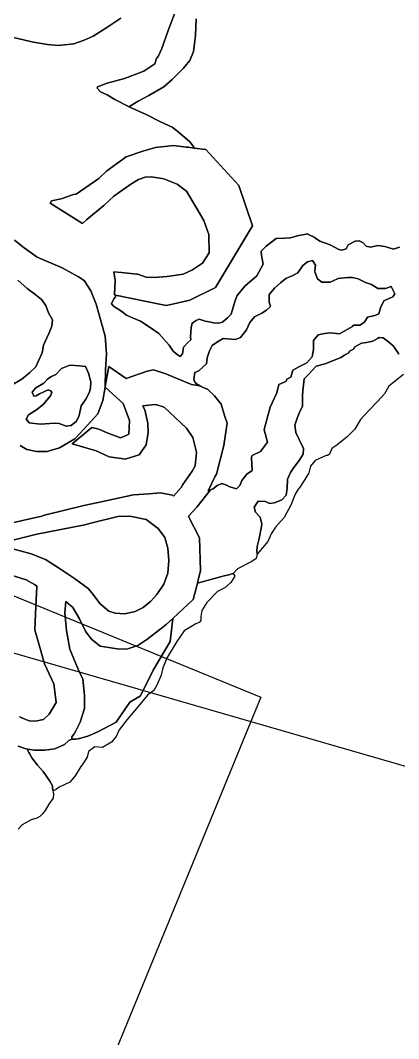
# Model space of a CAD drawing. Header units: inches. Extents: x 288635 to 1232953, y 676945 to 1655780.
# Drawn here: x 565673 to 579794, y 1421025 to 1459089 of the extents above; entities that cross this region are included whole.
import ezdxf

# ---------------------------------------------------------------- set-up
doc = ezdxf.new("R2010")
doc.units = ezdxf.units.IN
doc.header["$MEASUREMENT"] = 0
doc.layers.add('Images', color=7, linetype='Continuous')
picture_1 = doc.add_image_def('image3.jpg', size_in_pixel=(2620, 3729))
picture_2 = doc.add_image_def('image4.jpg', size_in_pixel=(1536, 2752))

msp = doc.modelspace()

# ---------------------------------------------------------------- linework, layer by layer
at = {"color": 1}
for points in [[(569429.1212, 1459170.5713), (568904.1869, 1458819.204), (568387.7192, 1458493.2367), (568057.5185, 1458353.5364), (567672.2844, 1458213.8361), (567100.7833, 1458154.5693), (566681.6824, 1458188.4361), (566156.748, 1458273.1029), (565469.1651, 1458437.0679), (564869.2766, 1458636.7671), (564363.7309, 1458882.2863), (563948.1878, 1459084.0956), (563630.9072, 1459251.9159)], [(563630.9072, 1459251.9159), (563948.1878, 1459084.0956), (564363.7309, 1458882.2863), (564869.2766, 1458636.7671), (565469.1651, 1458437.0679), (566156.748, 1458273.1029), (566681.6824, 1458188.4361), (567100.7833, 1458154.5693), (567672.2844, 1458213.8361), (568057.5185, 1458353.5364), (568387.7192, 1458493.2367), (568904.1869, 1458819.204), (569429.1212, 1459170.5713)], [(571423.111, 1459336.4796), (571195.6947, 1458715.6948), (570951.3376, 1458037.2544), (570826.2481, 1457769.2054), (570759.7507, 1457669.4593), (570689.7034, 1457458.1882), (570282.9057, 1457190.297), (569561.9147, 1456919.0986), (568913.6842, 1456747.1191), (568556.496, 1456608.2125), (568545.4512, 1456552.9886), (568659.0223, 1456419.9483), (568907.0696, 1456300.8855), (569204.7265, 1456135.5206), (569709.6944, 1455870.13), (569720.1219, 1455862.6818), (569754.6835, 1455837.9949), (570370.2184, 1455573.2799), (570878.2194, 1455308.696), (571333.3037, 1455097.0289), (571545.4539, 1454937.03), (571994.7633, 1454546.6945), (572165.4924, 1454330.5949), (572153.7063, 1454332.0322), (572165.4924, 1454317.114), (571941.8827, 1454344.3835), (571939.8827, 1454344.6274), (571863.0727, 1454353.9945), (571396.9659, 1454410.8368), (570719.6113, 1454342.4714), (570239.095, 1454203.9831), (569619.9688, 1453989.6702), (568905.5924, 1453469.7629), (568606.3669, 1453182.3361), (567752.2772, 1452597.9589), (567650.4849, 1452576.8984), (567199.0265, 1452418.042), (566833.9007, 1452338.6669), (566788.2889, 1452255.802), (567990.4027, 1451500.1876), (568151.2708, 1451648.9906), (568786.5296, 1452165.6161), (569155.6241, 1452518.8356), (569794.5941, 1452971.274), (570080.3447, 1453137.9618), (570330.3765, 1453225.2745), (570568.5019, 1453245.1183), (571028.3221, 1453166.3381), (571522.5973, 1452968.628), (571870.2546, 1452701.3985), (572220.8062, 1452118.6345), (572525.9891, 1451602.1121), (572711.5083, 1451079.2851), (572726.1672, 1450408.3491), (572725.882, 1450407.9213), (572726.1672, 1450394.8682), (572475.0992, 1450018.2663), (572096.4738, 1449766.9117), (571755.1606, 1449596.2551), (571147.9406, 1449508.9424), (570667.7209, 1449477.1924), (570374.0328, 1449493.0674), (570062.9131, 1449602.1721), (570022.5809, 1449599.2913), (569453.281, 1449663.724), (569161.6649, 1449687.3686), (569210.2597, 1449367.2523), (569209.7114, 1449357.3832), (569210.2597, 1449353.7714), (569181.7706, 1448840.9687), (569181.0301, 1448827.6389), (569227.2522, 1448818.2058), (569228.0018, 1448818.0528), (569224.7516, 1448760.2658), (569159.9865, 1448675.154), (569079.553, 1448495.237), (569151.5198, 1448402.1035), (569465.4675, 1448207.3126), (569632.2821, 1448067.854), (569856.3156, 1447973.8917), (570163.0994, 1447845.223), (570560.3824, 1447581.1198), (570845.2798, 1447381.0214), (571231.3606, 1446944.1405), (571378.6809, 1446720.6201), (571449.3434, 1446657.5286), (571520.9212, 1446593.6198), (571632.6814, 1446522.4997), (571724.1216, 1446619.0199), (571764.7617, 1446873.0204), (571927.322, 1447050.8208), (572039.0822, 1447142.2609), (572028.9222, 1447264.1812), (572054.3222, 1447604.5419), (572089.8823, 1447772.1822), (572232.1226, 1447868.7024), (572348.9628, 1447919.5025), (572577.5633, 1447848.3824), (572778.5412, 1447808.8457), (572887.4439, 1447787.4222), (573070.3243, 1447767.1022), (573217.6446, 1447812.8223), (573410.685, 1447970.3026), (573542.7652, 1448102.3829), (573593.5653, 1448280.1832), (573690.0855, 1448620.5439), (573761.8917, 1448799.2226), (574047.6423, 1449148.4733), (574497.4349, 1449534.7657), (574738.9409, 1449975.7768), (574677.3699, 1450297.6633), (574666.7686, 1450447.3283), (574667.6603, 1450448.22), (574666.7686, 1450460.8092), (574851.9773, 1450646.0179), (575217.103, 1450931.7685), (575539.8953, 1450942.3519), (575731.6071, 1450960.6102), (575762.1458, 1450963.5186), (575927.407, 1451011.2743), (575968.5204, 1451023.1549), (576074.5913, 1451050.2773), (576200.2423, 1451073.6727), (576346.2523, 1451100.8588), (576375.9803, 1451106.3939), (576476.545, 1451062.6701), (576619.3975, 1451000.5603), (576634.6662, 1450989.3889), (576728.614, 1450920.6518), (576850.5392, 1450831.4451), (577243.7184, 1450703.9275), (577556.0243, 1450529.601), (577677.7329, 1450492.5593), (577837.9559, 1450543.5871), (577915.8584, 1450698.9347), (578168.4503, 1450837.3599), (578318.0259, 1450852.3933), (578466.1928, 1450767.7265), (578583.9238, 1450650.6173), (578744.671, 1450604.6896), (579016.5273, 1450667.1846), (579275.8194, 1450640.7263), (579598.6118, 1450540.1844), (579825.7183, 1450611.6336)], [(572233.749, 1459150.9719), (572206.1126, 1458524.5467), (572136.8122, 1457925.7789), (572001.7585, 1457590.452), (571744.7316, 1457289.516), (571334.6266, 1456872.7964), (571030.3551, 1456598.2907), (570468.1144, 1456284.0973), (570071.2386, 1456065.8156), (569720.1219, 1455862.6818), (569709.6944, 1455870.13), (569204.7265, 1456135.5206), (568907.0696, 1456300.8855), (568659.0223, 1456419.9483), (568545.4512, 1456552.9886), (568556.496, 1456608.2125), (568913.6842, 1456747.1191), (569561.9147, 1456919.0986), (570282.9057, 1457190.297), (570689.7034, 1457458.1882), (570759.7507, 1457669.4593), (570826.2481, 1457769.2054), (570951.3376, 1458037.2544), (571195.6947, 1458715.6948), (571423.111, 1459336.4796)], [(579825.7183, 1450611.6336), (579598.6118, 1450540.1844), (579275.8194, 1450640.7263), (579016.5273, 1450667.1846), (578744.671, 1450604.6896), (578583.9238, 1450650.6173), (578466.1928, 1450767.7265), (578318.0259, 1450852.3933), (578168.4503, 1450837.3599), (577915.8584, 1450698.9347), (577837.9559, 1450543.5871), (577677.7329, 1450492.5593), (577556.0243, 1450529.601), (577243.7184, 1450703.9275), (576850.5392, 1450831.4451), (576728.614, 1450920.6518), (576634.6662, 1450989.3889), (576619.3975, 1451000.5603), (576476.545, 1451062.6701), (576375.9803, 1451106.3939), (576346.2523, 1451100.8588), (576200.2423, 1451073.6727), (576074.5913, 1451050.2773), (575968.5204, 1451023.1549), (575927.407, 1451011.2743), (575762.1458, 1450963.5186), (575731.6071, 1450960.6102), (575539.8953, 1450942.3519), (575217.103, 1450931.7685), (574851.9773, 1450646.0179), (574666.7686, 1450460.8092), (574667.6603, 1450448.22), (574666.7686, 1450447.3283), (574677.3699, 1450297.6633), (574738.9409, 1449975.7768), (574497.4349, 1449534.7657), (574047.6423, 1449148.4733), (573761.8917, 1448799.2226), (573690.0855, 1448620.5439), (573593.5653, 1448280.1832), (573542.7652, 1448102.3829), (573410.685, 1447970.3026), (573217.6446, 1447812.8223), (573070.3243, 1447767.1022), (572887.4439, 1447787.4222), (572778.5412, 1447808.8457), (572577.5633, 1447848.3824), (572348.9628, 1447919.5025), (572232.1226, 1447868.7024), (572089.8823, 1447772.1822), (572054.3222, 1447604.5419), (572028.9222, 1447264.1812), (572039.0822, 1447142.2609), (571927.322, 1447050.8208), (571764.7617, 1446873.0204), (571724.1216, 1446619.0199), (571632.6814, 1446522.4997), (571520.9212, 1446593.6198), (571449.3434, 1446657.5286), (571378.6809, 1446720.6201), (571231.3606, 1446944.1405), (570845.2798, 1447381.0214), (570560.3824, 1447581.1198), (570163.0994, 1447845.223), (569856.3156, 1447973.8917), (569632.2821, 1448067.854), (569465.4675, 1448207.3126), (569151.5198, 1448402.1035), (569079.553, 1448495.237), (569159.9865, 1448675.154), (569224.7516, 1448760.2658), (569228.0018, 1448818.0528), (570924.0859, 1448471.9132), (571125.7215, 1448430.7631), (571998.8482, 1448629.201), (572951.3501, 1449105.4519), (574340.4154, 1451407.3315), (573824.4769, 1452915.4596), (572594.1619, 1454264.8373), (572165.4924, 1454317.114), (572153.7063, 1454332.0322), (572165.4924, 1454330.5949), (571994.7633, 1454546.6945), (571545.4539, 1454937.03), (571333.3037, 1455097.0289), (570878.2194, 1455308.696), (570370.2184, 1455573.2799), (569754.6835, 1455837.9949), (569720.1219, 1455862.6818), (570071.2386, 1456065.8156), (570468.1144, 1456284.0973), (571030.3551, 1456598.2907), (571334.6266, 1456872.7964), (571744.7316, 1457289.516), (572001.7585, 1457590.452), (572136.8122, 1457925.7789), (572206.1126, 1458524.5467), (572233.749, 1459150.9719)], [(579808.1332, 1446610.8511), (579735.3726, 1446710.07), (579596.4661, 1446921.7371), (579417.872, 1447067.2583), (579219.4341, 1447219.394), (579073.913, 1447239.2378), (579000.337, 1447193.1593), (578837.4048, 1447091.1196), (578597.662, 1447047.4145), (578412.4533, 1447027.5707), (578154.2401, 1446890.5817), (578110.7354, 1446803.5723), (577959.787, 1446717.3161), (577931.2653, 1446660.1611), (577778.8688, 1446572.9194), (577634.6624, 1446490.3662), (577051.0621, 1446252.0177), (576720.5387, 1446159.9274), (576432.0934, 1445853.4543), (576271.468, 1445682.7898), (576223.0219, 1445241.6296), (576209.7927, 1445049.8063), (576209.7927, 1444686.2552), (576209.7927, 1444672.7743), (576084.1153, 1444408.1904), (576011.3548, 1444216.3671), (575913.5067, 1443955.4391), (575951.8234, 1443680.8365), (576084.1153, 1443416.2527), (576242.8657, 1443085.5228), (576242.099, 1443073.6392), (576242.8657, 1443072.0419), (576229.6365, 1442866.9894), (576077.5007, 1442642.0932), (575879.0629, 1442370.8947), (575760.0001, 1442192.3006), (575647.552, 1441940.9459), (575634.3228, 1441603.6015), (575594.6352, 1441345.6322), (575429.2703, 1441167.0381), (575162.5023, 1441055.6666), (574972.8631, 1441034.7462), (574820.7274, 1441107.5068), (574549.5289, 1441114.1214), (574406.5819, 1440893.2032), (574456.1236, 1440710.3062), (574622.2895, 1440519.0594), (574688.4355, 1440261.0901), (574687.0083, 1440253.1754), (574688.4355, 1440247.6092), (574615.6749, 1439844.1188), (574585.3957, 1439721.7365), (574512.3065, 1439426.3244), (574503.6988, 1439247.6686), (574515.3885, 1439143.7352), (574516.7204, 1439131.8935), (574474.2524, 1438978.9148), (574315.5021, 1438854.5604), (573773.1052, 1438592.6224), (573611.3037, 1438415.3603), (573451.7437, 1438367.0273), (573278.9083, 1438319.7315), (572282.2278, 1438046.9931), (572285.9897, 1438061.5034), (572282.2278, 1438060.474), (572403.366, 1438527.7211), (572364.0651, 1439746.0469), (571950.7973, 1440545.0314), (571955.2878, 1440549.8307), (571950.7973, 1440558.5123), (572263.1925, 1440892.3916), (572775.8791, 1441537.8993), (572790.7566, 1441556.6311), (572865.7182, 1441583.0881), (573014.8258, 1441706.7177), (573192.6262, 1441770.2179), (573338.6764, 1441732.1178), (573491.0768, 1441649.5676), (573745.0773, 1441573.3675), (573865.7275, 1441700.3677), (573941.9277, 1441890.8681), (574128.2149, 1442120.4763), (574328.2715, 1442264.7925), (574310.2284, 1442493.3384), (574306.3592, 1442748.6369), (574306.5559, 1442749.1375), (574306.3592, 1442762.1178), (574329.4712, 1442820.9282), (574640.429, 1442970.3703), (574893.5384, 1443321.0779), (574776.9788, 1443787.3163), (574778.7127, 1443793.8617), (574776.9788, 1443800.7972), (574996.0298, 1444627.7236), (575250.7482, 1445165.053), (575317.3421, 1445475.8245), (575491.2902, 1445555.0558), (575594.7517, 1445602.1813), (575616.9196, 1445676.2847), (575769.1683, 1445745.4886), (575849.6472, 1446013.7516), (576088.2319, 1446145.3766), (576361.2825, 1446285.0769), (576570.8329, 1446513.6774), (576621.633, 1446786.7279), (576621.633, 1447103.4477), (576621.633, 1447116.9286), (576786.4555, 1447328.9969), (577028.0338, 1447383.6291), (577256.6343, 1447409.0291), (577588.0586, 1447372.3046), (578067.0504, 1447650.8635), (578110.7354, 1447690.18), (578348.8609, 1447690.18), (578524.6826, 1447811.9027), (578634.587, 1447993.2303), (578905.8265, 1448057.625), (579060.0379, 1448120.2306), (579123.538, 1448342.481), (579242.0088, 1448605.1685), (579572.8794, 1448756.1002), (579652.9555, 1448870.9074), (579511.1437, 1449140.1892), (579307.6884, 1449065.6016), (579021.9378, 1449065.6016), (578786.9873, 1449218.0019), (578558.3869, 1449287.852), (578285.3363, 1449421.2023), (578075.7859, 1449478.3524), (577891.6356, 1449478.3524), (577539.1244, 1449437.1097), (577320.7403, 1449339.8457), (577242.107, 1449304.8238), (576932.6641, 1449303.0842), (576761.1182, 1449428.0386), (576672.218, 1449694.7392), (576673.0785, 1449705.6386), (576672.218, 1449708.2201), (576690.3224, 1449937.5417), (576583.3178, 1450107.49), (576386.4675, 1450063.0399), (576222.1541, 1449922.1252), (576030.8667, 1449650.2891), (575817.1888, 1449537.2589), (575579.0633, 1449434.0712), (575380.6254, 1449275.3208), (575168.2056, 1449094.0664), (574966.9856, 1448846.695), (574966.9856, 1448551.3553), (575007.5622, 1448407.7375), (575004.5576, 1448404.8911), (575007.5622, 1448394.2566), (574856.7494, 1448251.3813), (574682.124, 1448140.2561), (574409.2146, 1448009.3329), (574240.3972, 1447798.3112), (574110.6229, 1447521.1298), (573896.31, 1447235.3793), (573705.8096, 1447163.9416), (573247.7266, 1447199.1974), (573031.1598, 1447069.0271), (572834.8358, 1446930.7307), (572727.6744, 1446737.7604), (572647.8781, 1446473.9293), (572622.4781, 1446249.5622), (572330.3775, 1445991.3283), (572181.277, 1445926.4279), (572142.9044, 1445680.9812), (572178.2434, 1445587.1554), (572243.8602, 1445506.7219), (572392.4868, 1445414.6224), (572368.3646, 1445425.3434), (572058.8015, 1445480.906), (571845.9706, 1445568.974), (571192.8138, 1445839.2458), (571138.0497, 1445861.9068), (570637.9862, 1446020.6571), (570404.7341, 1445980.8062), (569621.938, 1445698.3085), (569621.934, 1445698.3113), (568979.0453, 1446144.3501), (568839.7604, 1445397.2765), (568844.4078, 1446025.0972), (568890.9745, 1446617.765), (568835.9411, 1447278.1664), (568501.5071, 1448484.6688), (568306.7734, 1448979.9698), (568057.0062, 1449365.2039), (567845.3391, 1449504.9041), (567231.5046, 1449839.3382), (566295.936, 1450241.5056), (565817.5684, 1450584.4063), (565457.7343, 1450876.5069)], [(565576.2679, 1449382.1372), (565931.8686, 1449068.8699), (566215.5025, 1448852.9695), (566461.0364, 1448654.0024), (566621.9033, 1448429.6353), (566727.7369, 1448154.4681), (566867.4372, 1447900.4676), (566846.2705, 1447654.9338), (566753.1369, 1447409.4), (566579.5699, 1447053.7992), (566537.2365, 1446943.7324), (566490.6697, 1446660.0985), (566350.9695, 1446359.5312), (566245.1359, 1446135.1641), (566029.2355, 1445927.7303), (565724.4349, 1445682.1965), (565279.934, 1445411.2626)], [(579976.0517, 1445851.0704), (579423.1763, 1445408.7702), (579270.6972, 1445123.1181), (579006.1134, 1444835.3831), (578681.9981, 1444511.2679), (578374.4194, 1444173.9235), (578156.1377, 1443806.8134), (577871.7101, 1443525.693), (577484.7562, 1443208.1924), (577300.015, 1443079.8398), (577213.6143, 1442872.478), (577143.266, 1442827.527), (577086.2909, 1442819.9303), (576684.39, 1442639.3371), (576505.7959, 1442424.3627), (576436.3426, 1442169.7007), (576294.1288, 1441921.6533), (576082.4617, 1441600.8454), (576046.177, 1441564.3859), (575928.0786, 1441382.6649), (575769.1683, 1440969.4982), (575523.6211, 1440500.7264), (575199.4131, 1440148.9415), (575030.7408, 1439897.5868), (574906.2763, 1439611.3469), (574516.7204, 1439131.8935), (574515.3885, 1439143.7352), (574503.6988, 1439247.6686), (574512.3065, 1439426.3244), (574585.3957, 1439721.7365), (574615.6749, 1439844.1188), (574688.4355, 1440247.6092), (574687.0083, 1440253.1754), (574688.4355, 1440261.0901), (574622.2895, 1440519.0594), (574456.1236, 1440710.3062), (574406.5819, 1440893.2032), (574549.5289, 1441114.1214), (574820.7274, 1441107.5068), (574972.8631, 1441034.7462), (575162.5023, 1441055.6666), (575429.2703, 1441167.0381), (575594.6352, 1441345.6322), (575634.3228, 1441603.6015), (575647.552, 1441940.9459), (575760.0001, 1442192.3006), (575879.0629, 1442370.8947), (576077.5007, 1442642.0932), (576229.6365, 1442866.9894), (576242.8657, 1443072.0419), (576242.099, 1443073.6392), (576242.8657, 1443085.5228), (576084.1153, 1443416.2527), (575951.8234, 1443680.8365), (575913.5067, 1443955.4391), (576011.3548, 1444216.3671), (576084.1153, 1444408.1904), (576209.7927, 1444672.7743), (576209.7927, 1444686.2552), (576209.7927, 1445049.8063), (576223.0219, 1445241.6296), (576271.468, 1445682.7898), (576432.0934, 1445853.4543), (576720.5387, 1446159.9274), (577051.0621, 1446252.0177), (577634.6624, 1446490.3662), (577778.8688, 1446572.9194), (577931.2653, 1446660.1611), (577959.787, 1446717.3161), (578110.7354, 1446803.5723), (578154.2401, 1446890.5817), (578412.4533, 1447027.5707), (578597.662, 1447047.4145), (578837.4048, 1447091.1196), (579000.337, 1447193.1593), (579073.913, 1447239.2378), (579219.4341, 1447219.394), (579417.872, 1447067.2583), (579596.4661, 1446921.7371), (579735.3726, 1446710.07), (579808.1332, 1446610.8511)], [(565136.0597, 1440258.5445), (566476.762, 1440557.8125), (566574.1919, 1440596.8728), (568039.7087, 1440954.5628), (568577.92, 1441069.5156), (569901.3554, 1441352.1786), (570485.854, 1441395.9341), (570904.7874, 1441427.2954), (571356.5458, 1441334.9552), (571390.8169, 1441298.5421), (571675.8541, 1441624.0266), (571734.2519, 1441734.5424), (572091.3242, 1442237.7883), (572197.2861, 1442437.9386), (572247.3636, 1442938.7135), (572246.3937, 1442942.4954), (572247.3636, 1442952.1944), (572106.9336, 1443499.7626), (571879.7855, 1443840.4848), (571046.3463, 1444634.2364), (570733.2364, 1444732.3854), (570574.486, 1444716.5104), (570241.0387, 1444679.9548), (570247.9706, 1444667.2338), (570241.0387, 1444666.4739), (570315.1939, 1444530.3885), (570434.2566, 1444027.6792), (570447.0752, 1443681.5767), (570368.1106, 1443220.9501), (570103.5268, 1442850.5327), (569621.934, 1442694.3405), (569614.0466, 1442691.7824), (568992.2745, 1442771.1575), (568502.7944, 1442996.0538), (567602.0769, 1443257.1314), (568344.0441, 1443868.9288), (568595.3987, 1443802.7829), (568912.8994, 1443670.4909), (569415.6087, 1443485.2822), (569621.934, 1443574.9889), (569719.8802, 1443617.5742), (569746.3385, 1444120.2835), (569745.7163, 1444121.9427), (569746.3385, 1444133.7644), (569621.934, 1444465.5099), (569508.2131, 1444768.7657), (568835.7977, 1445375.2581), (568839.7581, 1445397.2641), (568839.7594, 1445397.2712), (568839.7604, 1445397.2765), (568979.0453, 1446144.3501), (569621.934, 1445698.3113), (569621.934, 1445698.3113), (569621.938, 1445698.3085), (570404.7341, 1445980.8062), (570637.9862, 1446020.6571), (571138.0497, 1445861.9068), (571192.8138, 1445839.2458), (571845.9706, 1445568.974), (572058.8015, 1445480.906), (572368.3646, 1445425.3434), (572392.4868, 1445414.6224), (572469.2611, 1445380.5005), (572582.7908, 1445330.0429), (572654.1152, 1445298.3432), (572923.9907, 1445052.2802), (573165.1852, 1444743.1221), (573307.0532, 1444285.9916), (573387.9135, 1444025.4418), (573366.4996, 1443875.5445), (573268.8508, 1443192.0026), (572991.0377, 1442120.438), (572942.0956, 1442051.1034), (572681.4224, 1441504.5617), (572775.8791, 1441537.8993), (572263.1925, 1440892.3916), (571950.7973, 1440558.5123), (571955.2878, 1440549.8307), (571950.7973, 1440545.0314), (572364.0651, 1439746.0469), (572403.366, 1438527.7211), (572282.2278, 1438060.474), (572285.9897, 1438061.5034), (572282.2278, 1438046.9931), (572257.7547, 1437952.597), (572125.9397, 1437444.1673), (571360.8793, 1436735.778), (571117.0725, 1436506.2569), (570927.9905, 1436361.3928), (570399.6695, 1435944.832), (570054.2288, 1435716.2315), (569683.388, 1435594.3113), (569358.2674, 1435589.2313), (568972.1866, 1435640.0314), (568652.146, 1435700.9915), (568321.9453, 1435954.992), (568118.7449, 1436229.3126), (567885.0644, 1436716.9935), (567630.232, 1437139.0367), (567363.4301, 1437364.7921), (567331.7024, 1436936.4673), (567395.6901, 1436280.028), (567516.3404, 1435587.8766), (567821.141, 1434863.9752), (568005.2913, 1434463.9244), (568068.7915, 1433854.3231), (568068.7915, 1433371.7222), (567903.6911, 1432857.3711), (567743.7036, 1432531.085), (567685.8495, 1432413.0946), (567595.6344, 1432305.9872), (567598.2802, 1432213.3828), (567479.2175, 1432165.7577), (567315.1755, 1432020.2366), (566957.9873, 1431861.4863), (566579.6323, 1431811.2154), (566190.6941, 1431808.5695), (565947.2764, 1431841.2594), (565870.5476, 1431858.8405), (565587.4429, 1431954.0907)], [(565660.9348, 1443197.2249), (565914.9353, 1443044.8246), (565914.9353, 1443044.8246), (566270.536, 1442968.6244), (566676.9368, 1442968.6244), (567138.371, 1443104.0913), (567709.8722, 1443451.2254), (568052.7729, 1443815.2928), (568569.2406, 1444382.5606), (568747.0409, 1444882.0949), (568835.7977, 1445375.2581), (569508.2131, 1444768.7657), (569621.934, 1444465.5099), (569746.3385, 1444133.7644), (569745.7163, 1444121.9427), (569746.3385, 1444120.2835), (569719.8802, 1443617.5742), (569621.934, 1443574.9889), (569415.6087, 1443485.2822), (568912.8994, 1443670.4909), (568595.3987, 1443802.7829), (568344.0441, 1443868.9288), (567602.0769, 1443257.1314), (568502.7944, 1442996.0538), (568992.2745, 1442771.1575), (569614.0466, 1442691.7824), (569621.934, 1442694.3405), (570103.5268, 1442850.5327), (570368.1106, 1443220.9501), (570447.0752, 1443681.5767), (570434.2566, 1444027.6792), (570315.1939, 1444530.3885), (570241.0387, 1444666.4739), (570247.9706, 1444667.2338), (570241.0387, 1444679.9548), (570574.486, 1444716.5104), (570733.2364, 1444732.3854), (571046.3463, 1444634.2364), (571879.7855, 1443840.4848), (572106.9336, 1443499.7626), (572247.3636, 1442952.1944), (572246.3937, 1442942.4954), (572247.3636, 1442938.7135), (572197.2861, 1442437.9386), (572091.3242, 1442237.7883), (571734.2519, 1441734.5424), (571675.8541, 1441624.0266), (571390.8169, 1441298.5421), (571356.5458, 1441334.9552), (570904.7874, 1441427.2954), (570485.854, 1441395.9341), (569901.3554, 1441352.1786), (568577.92, 1441069.5156), (568039.7087, 1440954.5628), (566574.1919, 1440596.8728), (566476.762, 1440557.8125), (565136.0597, 1440258.5445)], [(565385.6994, 1439328.1188), (566076.5808, 1439145.2384), (566604.9019, 1438936.958), (567062.1028, 1438652.4774), (567697.104, 1438230.8366), (568200.7756, 1437854.1786), (568339.7876, 1437693.2174), (568657.226, 1437275.7947), (568972.1866, 1437006.5541), (569216.0271, 1436930.354), (569566.5478, 1436910.0339), (569957.7086, 1436986.2341), (570257.4292, 1437138.6344), (570541.9097, 1437382.4749), (570765.4302, 1437631.3954), (571029.5907, 1438012.3961), (571181.991, 1438418.7969), (571217.5511, 1438896.3179), (571181.991, 1439358.5988), (571060.0708, 1439759.9196), (570816.2303, 1440095.2003), (570374.2694, 1440430.481), (569764.6682, 1440557.4812), (569310.829, 1440544.0344), (568308.607, 1440293.4789), (568077.8066, 1440235.7788), (566291.8655, 1439878.5905), (565285.0125, 1439633.6803)], [(565285.0125, 1439633.6803), (566291.8655, 1439878.5905), (568077.8066, 1440235.7788), (568308.607, 1440293.4789), (569310.829, 1440544.0344), (569764.6682, 1440557.4812), (570374.2694, 1440430.481), (570816.2303, 1440095.2003), (571060.0708, 1439759.9196), (571181.991, 1439358.5988), (571217.5511, 1438896.3179), (571181.991, 1438418.7969), (571029.5907, 1438012.3961), (570765.4302, 1437631.3954), (570541.9097, 1437382.4749), (570257.4292, 1437138.6344), (569957.7086, 1436986.2341), (569566.5478, 1436910.0339), (569216.0271, 1436930.354), (568972.1866, 1437006.5541), (568657.226, 1437275.7947), (568339.7876, 1437693.2174), (568200.7756, 1437854.1786), (567697.104, 1438230.8366), (567062.1028, 1438652.4774), (566604.9019, 1438936.958), (566076.5808, 1439145.2384), (565385.6994, 1439328.1188)], [(565637.6256, 1433049.7765), (565809.0759, 1432983.1014), (565996.4013, 1432906.9012), (566234.5268, 1432897.3762), (566539.3274, 1432954.5263), (566743.4209, 1433147.6764), (567006.2419, 1433594.4721), (567004.9202, 1433605.7062), (567006.2419, 1433607.953), (566926.8668, 1434282.6419), (566569.6786, 1435036.7059), (566334.0685, 1435874.4304), (566213.0507, 1436304.7158), (566242.1282, 1436900.8045), (566291.8655, 1437920.4183), (566291.2317, 1437920.9059), (566291.8655, 1437933.8992), (566197.7287, 1438006.3121), (565888.6204, 1438169.8764), (565091.0588, 1438428.957)], [(565091.0588, 1438428.957), (565888.6204, 1438169.8764), (566197.7287, 1438006.3121), (566291.8655, 1437933.8992), (566291.2317, 1437920.9059), (566291.8655, 1437920.4183), (566242.1282, 1436900.8045), (566213.0507, 1436304.7158), (566334.0685, 1435874.4304), (566569.6786, 1435036.7059), (566926.8668, 1434282.6419), (567006.2419, 1433607.953), (567004.9202, 1433605.7062), (567006.2419, 1433594.4721), (566743.4209, 1433147.6764), (566539.3274, 1432954.5263), (566234.5268, 1432897.3762), (565996.4013, 1432906.9012), (565809.0759, 1432983.1014), (565637.6256, 1433049.7765)], [(565587.4429, 1431954.0907), (565870.5476, 1431858.8405), (565947.2764, 1431841.2594), (565949.7713, 1431799.1155), (565993.0647, 1431720.8592), (566016.3569, 1431678.7567), (566102.4136, 1431523.2024), (566314.0807, 1431253.3268), (566520.4561, 1431015.2014), (566774.4567, 1430655.3673), (566869.7068, 1430470.1586), (566870.4879, 1430440.2736), (566874.9985, 1430345.5525), (566908.7361, 1430180.6702), (566896.036, 1430011.3365), (566735.169, 1429786.9694), (566603.9354, 1429558.369), (566502.3352, 1429431.3687), (566400.735, 1429334.0018), (566286.4348, 1429266.2684), (566079.0011, 1429207.0016), (565964.7008, 1429139.2681), (565744.5671, 1429020.7346), (565592.1668, 1428855.6342)]]:
    msp.add_lwpolyline(points, dxfattribs=at)
for points in [[(572594.1619, 1454264.8373), (573824.4769, 1452915.4596), (574340.4154, 1451407.3315), (572951.3501, 1449105.4519), (571998.8482, 1448629.201), (571125.7215, 1448430.7631), (570924.0859, 1448471.9132), (569228.0018, 1448818.0528), (569227.2522, 1448818.2058), (569181.0301, 1448827.6389), (569181.7706, 1448840.9687), (569210.2597, 1449353.7714), (569209.7114, 1449357.3832), (569210.2597, 1449367.2523), (569161.6649, 1449687.3686), (569453.281, 1449663.724), (570022.5809, 1449599.2913), (570062.9131, 1449602.1721), (570374.0328, 1449493.0674), (570667.7209, 1449477.1924), (571147.9406, 1449508.9424), (571755.1606, 1449596.2551), (572096.4738, 1449766.9117), (572475.0992, 1450018.2663), (572726.1672, 1450394.8682), (572725.882, 1450407.9213), (572726.1672, 1450408.3491), (572711.5083, 1451079.2851), (572525.9891, 1451602.1121), (572220.8062, 1452118.6345), (571870.2546, 1452701.3985), (571522.5973, 1452968.628), (571028.3221, 1453166.3381), (570568.5019, 1453245.1183), (570330.3765, 1453225.2745), (570080.3447, 1453137.9618), (569794.5941, 1452971.274), (569155.6241, 1452518.8356), (568786.5296, 1452165.6161), (568151.2708, 1451648.9906), (567990.4027, 1451500.1876), (566788.2889, 1452255.802), (566833.9007, 1452338.6669), (567199.0265, 1452418.042), (567650.4849, 1452576.8984), (567752.2772, 1452597.9589), (568606.3669, 1453182.3361), (568905.5924, 1453469.7629), (569619.9688, 1453989.6702), (570239.095, 1454203.9831), (570719.6113, 1454342.4714), (571396.9659, 1454410.8368), (571863.0727, 1454353.9945), (571939.8827, 1454344.6274), (571941.8827, 1454344.3835), (572165.4924, 1454317.114), (572594.1619, 1454264.8373)], [(576761.1182, 1449428.0386), (576932.6641, 1449303.0842), (577242.107, 1449304.8238), (577320.7403, 1449339.8457), (577539.1244, 1449437.1097), (577891.6356, 1449478.3524), (578075.7859, 1449478.3524), (578285.3363, 1449421.2023), (578558.3869, 1449287.852), (578786.9873, 1449218.0019), (579021.9378, 1449065.6016), (579307.6884, 1449065.6016), (579511.1437, 1449140.1892), (579652.9555, 1448870.9074), (579572.8794, 1448756.1002), (579242.0088, 1448605.1685), (579123.538, 1448342.481), (579060.0379, 1448120.2306), (578905.8265, 1448057.625), (578634.587, 1447993.2303), (578524.6826, 1447811.9027), (578348.8609, 1447690.18), (578110.7354, 1447690.18), (578067.0504, 1447650.8635), (577588.0586, 1447372.3046), (577256.6343, 1447409.0291), (577028.0338, 1447383.6291), (576786.4555, 1447328.9969), (576621.633, 1447116.9286), (576621.633, 1447103.4477), (576621.633, 1446786.7279), (576570.8329, 1446513.6774), (576361.2825, 1446285.0769), (576088.2319, 1446145.3766), (575849.6472, 1446013.7516), (575769.1683, 1445745.4886), (575616.9196, 1445676.2847), (575594.7517, 1445602.1813), (575491.2902, 1445555.0558), (575317.3421, 1445475.8245), (575250.7482, 1445165.053), (574996.0298, 1444627.7236), (574776.9788, 1443800.7972), (574778.7127, 1443793.8617), (574776.9788, 1443787.3163), (574893.5384, 1443321.0779), (574640.429, 1442970.3703), (574329.4712, 1442820.9282), (574306.3592, 1442762.1178), (574306.5559, 1442749.1375), (574306.3592, 1442748.6369), (574310.2284, 1442493.3384), (574328.2715, 1442264.7925), (574128.2149, 1442120.4763), (573941.9277, 1441890.8681), (573865.7275, 1441700.3677), (573745.0773, 1441573.3675), (573491.0768, 1441649.5676), (573338.6764, 1441732.1178), (573192.6262, 1441770.2179), (573014.8258, 1441706.7177), (572865.7182, 1441583.0881), (572790.7566, 1441556.6311), (572775.8791, 1441537.8993), (572681.4224, 1441504.5617), (572942.0956, 1442051.1034), (572991.0377, 1442120.438), (573268.8508, 1443192.0026), (573366.4996, 1443875.5445), (573387.9135, 1444025.4418), (573307.0532, 1444285.9916), (573165.1852, 1444743.1221), (572923.9907, 1445052.2802), (572654.1152, 1445298.3432), (572582.7908, 1445330.0429), (572469.2611, 1445380.5005), (572392.4868, 1445414.6224), (572243.8602, 1445506.7219), (572178.2434, 1445587.1554), (572142.9044, 1445680.9812), (572181.277, 1445926.4279), (572330.3775, 1445991.3283), (572622.4781, 1446249.5622), (572647.8781, 1446473.9293), (572727.6744, 1446737.7604), (572834.8358, 1446930.7307), (573031.1598, 1447069.0271), (573247.7266, 1447199.1974), (573705.8096, 1447163.9416), (573896.31, 1447235.3793), (574110.6229, 1447521.1298), (574240.3972, 1447798.3112), (574409.2146, 1448009.3329), (574682.124, 1448140.2561), (574856.7494, 1448251.3813), (575007.5622, 1448394.2566), (575004.5576, 1448404.8911), (575007.5622, 1448407.7375), (574966.9856, 1448551.3553), (574966.9856, 1448846.695), (575168.2056, 1449094.0664), (575380.6254, 1449275.3208), (575579.0633, 1449434.0712), (575817.1888, 1449537.2589), (576030.8667, 1449650.2891), (576222.1541, 1449922.1252), (576386.4675, 1450063.0399), (576583.3178, 1450107.49), (576690.3224, 1449937.5417), (576672.218, 1449708.2201), (576673.0785, 1449705.6386), (576672.218, 1449694.7392), (576761.1182, 1449428.0386)], [(566107.7395, 1445185.855), (566173.7796, 1445043.6147), (566260.1398, 1445053.7747), (566387.14, 1445129.9748), (566707.1807, 1445272.2151), (566813.8609, 1445241.7351), (566844.341, 1445175.6949), (566792.4825, 1445056.9497), (566532.132, 1444745.7991), (566271.7815, 1444529.8986), (565973.3309, 1444339.3983), (565884.4307, 1444186.998), (565998.7309, 1444047.2977), (566411.4818, 1443990.1476), (566963.9329, 1444034.5976), (567116.3332, 1444015.5476), (567376.6837, 1443920.2974), (567567.1841, 1443939.3475), (567764.0345, 1444104.4478), (567865.6347, 1444313.9982), (567948.1848, 1444682.2989), (568113.2852, 1444923.5994), (568252.9854, 1445190.3), (568284.7355, 1445349.0503), (568297.4355, 1445571.3007), (568221.2354, 1445901.5014), (568106.9352, 1446149.1519), (567884.6847, 1446180.9019), (567516.384, 1446199.952), (567211.5834, 1446072.9517), (567002.0329, 1445850.7013), (566803.7009, 1445764.9761), (566686.8606, 1445673.5359), (566549.7004, 1445531.2956), (566255.0598, 1445348.4153), (566107.7395, 1445185.855)], [(568284.7355, 1445349.0503), (568252.9854, 1445190.3), (568113.2852, 1444923.5994), (567948.1848, 1444682.2989), (567865.6347, 1444313.9982), (567764.0345, 1444104.4478), (567567.1841, 1443939.3475), (567376.6837, 1443920.2974), (567116.3332, 1444015.5476), (566963.9329, 1444034.5976), (566411.4818, 1443990.1476), (565998.7309, 1444047.2977), (565884.4307, 1444186.998), (565973.3309, 1444339.3983), (566271.7815, 1444529.8986), (566532.132, 1444745.7991), (566792.4825, 1445056.9497), (566844.341, 1445175.6949), (566813.8609, 1445241.7351), (566707.1807, 1445272.2151), (566387.14, 1445129.9748), (566260.1398, 1445053.7747), (566173.7796, 1445043.6147), (566107.7395, 1445185.855), (566255.0598, 1445348.4153), (566549.7004, 1445531.2956), (566686.8606, 1445673.5359), (566803.7009, 1445764.9761), (567002.0329, 1445850.7013), (567211.5834, 1446072.9517), (567516.384, 1446199.952), (567884.6847, 1446180.9019), (568106.9352, 1446149.1519), (568221.2354, 1445901.5014), (568297.4355, 1445571.3007), (568284.7355, 1445349.0503)], [(569071.638, 1432104.0947), (568732.9706, 1431913.5943), (568452.5439, 1431928.7526), (568214.3863, 1431754.844), (568170.0053, 1431552.396), (567981.5525, 1431257.4264), (567926.1786, 1431199.5258), (567716.3752, 1430853.5535), (567515.2915, 1430610.1363), (567335.3744, 1430525.4695), (567115.1564, 1430422.3145), (567019.6617, 1430355.0754), (566938.4986, 1430297.9274), (566874.9985, 1430345.5525), (566870.4879, 1430440.2736), (566869.7068, 1430470.1586), (566774.4567, 1430655.3673), (566520.4561, 1431015.2014), (566314.0807, 1431253.3268), (566102.4136, 1431523.2024), (566016.3569, 1431678.7567), (565993.0647, 1431720.8592), (565949.7713, 1431799.1155), (565947.2764, 1431841.2594), (566190.6941, 1431808.5695), (566579.6323, 1431811.2154), (566957.9873, 1431861.4863), (567315.1755, 1432020.2366), (567479.2175, 1432165.7577), (567598.2802, 1432213.3828), (567733.218, 1432223.9662), (567824.0084, 1432235.8084), (567854.9266, 1432239.8412), (567883.4033, 1432247.4739), (568192.3018, 1432330.269), (568570.1714, 1432493.2655), (569244.8602, 1432850.4537), (569760.7988, 1433604.5177), (570157.6746, 1433842.6432), (570633.9255, 1434795.1451), (571268.9268, 1435866.7098), (571360.8793, 1436735.778), (572125.9397, 1437444.1673), (572257.7547, 1437952.597), (572282.2278, 1438046.9931), (573278.9083, 1438319.7315), (573451.7437, 1438367.0273), (573611.3037, 1438415.3603), (573674.8038, 1438314.8184), (573526.6368, 1438071.4013), (573309.6781, 1437880.9009), (573033.3637, 1437744.1679), (572637.635, 1437325.2748), (572441.843, 1437034.2325), (572404.7763, 1436808.3643), (572410.0929, 1436653.2318), (572346.5928, 1436579.1483), (572217.4148, 1436529.4316), (571790.9667, 1436266.9393), (571515.7995, 1435864.7718), (571150.6737, 1435272.104), (570991.9234, 1434891.1032), (570931.7261, 1434615.3746), (570764.3813, 1434240.2269), (570658.5478, 1434033.8515), (570423.564, 1433858.8531), (570065.8799, 1433435.892), (569663.7124, 1432954.3494), (569362.0868, 1432573.3486), (569253.7201, 1432323.1709), (569071.638, 1432104.0947)], [(568972.1866, 1435640.0314), (569358.2674, 1435589.2313), (569683.388, 1435594.3113), (570054.2288, 1435716.2315), (570399.6695, 1435944.832), (570927.9905, 1436361.3928), (571117.0725, 1436506.2569), (571360.8793, 1436735.778), (571268.9268, 1435866.7098), (570633.9255, 1434795.1451), (570157.6746, 1433842.6432), (569760.7988, 1433604.5177), (569244.8602, 1432850.4537), (568570.1714, 1432493.2655), (568192.3018, 1432330.269), (567883.4033, 1432247.4739), (567854.9266, 1432239.8412), (567824.0084, 1432235.8084), (567733.218, 1432223.9662), (567598.2802, 1432213.3828), (567595.6344, 1432305.9872), (567685.8495, 1432413.0946), (567743.7036, 1432531.085), (567903.6911, 1432857.3711), (568068.7915, 1433371.7222), (568068.7915, 1433854.3231), (568005.2913, 1434463.9244), (567821.141, 1434863.9752), (567516.3404, 1435587.8766), (567395.6901, 1436280.028), (567331.7024, 1436936.4673), (567363.4301, 1437364.7921), (567630.232, 1437139.0367), (567885.0644, 1436716.9935), (568118.7449, 1436229.3126), (568321.9453, 1435954.992), (568652.146, 1435700.9915), (568972.1866, 1435640.0314)]]:
    msp.add_lwpolyline(points, close=True, dxfattribs=at)
at = {"color": 1, "ltscale": 3}
for points in [[(565457.7343, 1450876.5069), (565817.5684, 1450584.4063), (566295.936, 1450241.5056), (567231.5046, 1449839.3382), (567845.3391, 1449504.9041), (568057.0062, 1449365.2039), (568306.7734, 1448979.9698), (568501.5071, 1448484.6688), (568835.9411, 1447278.1664), (568890.9745, 1446617.765), (568844.4078, 1446025.0972), (568839.7604, 1445397.2765), (568839.7594, 1445397.2712), (568839.7581, 1445397.2641), (568835.7977, 1445375.2581), (568747.0409, 1444882.0949), (568569.2406, 1444382.5606), (568052.7729, 1443815.2928), (567709.8722, 1443451.2254), (567138.371, 1443104.0913), (566676.9368, 1442968.6244), (566270.536, 1442968.6244), (565914.9353, 1443044.8246), (565660.9348, 1443197.2249)], [(565279.934, 1445411.2626), (565724.4349, 1445682.1965), (566029.2355, 1445927.7303), (566245.1359, 1446135.1641), (566350.9695, 1446359.5312), (566490.6697, 1446660.0985), (566537.2365, 1446943.7324), (566579.5699, 1447053.7992), (566753.1369, 1447409.4), (566846.2705, 1447654.9338), (566867.4372, 1447900.4676), (566727.7369, 1448154.4681), (566621.9033, 1448429.6353), (566461.0364, 1448654.0024), (566215.5025, 1448852.9695), (565931.8686, 1449068.8699), (565576.2679, 1449382.1372)]]:
    msp.add_lwpolyline(points, dxfattribs=at)

# ---------------------------------------------------------------- pictures from other files: only their frames are drawn
at = {"layer": 'Images'}
image = msp.add_image(picture_1, insert=(541263.4163, 1442412.7984), size_in_units=(44056.2165, 62704.4395), rotation=-16.124944785, dxfattribs=at)
image.dxf.flags = 7
image = msp.add_image(picture_2, insert=(512172.3558, 1384013.6564), size_in_units=(38934.3108, 69757.3068), rotation=-22.287740708, dxfattribs=at)
image.dxf.flags = 7

doc.saveas('drawing.dxf')
